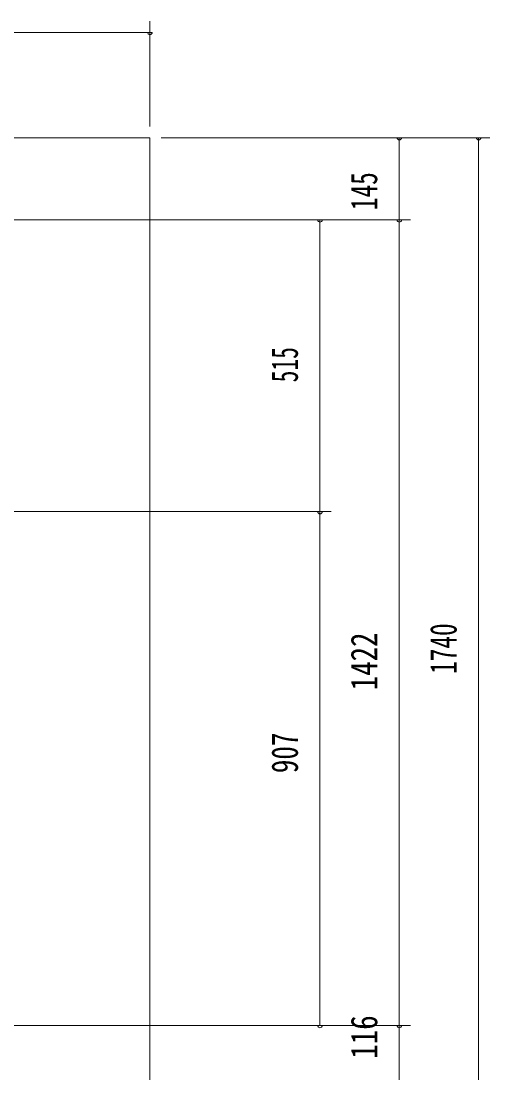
# Model space of a CAD drawing. Units: millimetres, scale not verified. Extents: x -5740 to 5740, y -4020 to 4020.
# Drawn here: x -63 to 764, y -102 to 1755 of the extents above; entities that cross this region are included whole.
import ezdxf
from ezdxf.enums import TextEntityAlignment as Align

# ---------------------------------------------------------------- set-up
doc = ezdxf.new("R2010")
doc.units = ezdxf.units.MM
doc.header["$LTSCALE"] = 10
doc.layers.add('0-E_2ラック-03BODL', color=7, linetype='Continuous', lineweight=18)
doc.layers.add('1-0_2ラック-F寸法', color=3, linetype='Continuous', lineweight=18)
doc.styles.add('ＭＳ ゴシック', font='')
doc.styles.get('ＭＳ ゴシック').set_extended_font_data('MS Gothic')

msp = doc.modelspace()

# ---------------------------------------------------------------- linework, layer by layer
at = {"layer": '0-E_2ラック-03BODL'}
msp.add_lwpolyline([(314.18, -661.08), (164.18, -661.08), (164.18, 1548.73), (-1576.3, 1548.73)], dxfattribs=at)
at = {"layer": '1-0_2ラック-F寸法'}
for p, q in [((164.18, 1754.68), (164.18, 1568.73)), ((164.18, 1734.68), (-695.82, 1734.68)), ((168.18, 1734.68), (160.18, 1734.68)), ((764.18, 1548.73), (184.18, 1548.73)), ((608.18, 1548.73), (600.18, 1548.73)), ((604.18, 1548.73), (604.18, 1183.73)), ((748.18, 1548.73), (740.18, 1548.73)), ((744.18, 1548.73), (744.18, -198.27)), ((624.18, 1403.73), (-1255.45, 1403.73)), ((468.18, 1403.73), (460.18, 1403.73)), ((608.18, 1403.73), (600.18, 1403.73)), ((604.18, 1183.73), (604.18, -198.27)), ((464.18, 948.73), (464.18, -18.27)), ((484.18, 888.73), (-524.44, 888.73)), ((468.18, 888.73), (460.18, 888.73)), ((624.18, -18.27), (-181.85, -18.27)), ((468.18, -18.27), (460.18, -18.27)), ((608.18, -18.27), (600.18, -18.27))]:
    msp.add_line(p, q, dxfattribs=at)
msp.add_lwpolyline([(464.18, 1398.73), (464.18, 1403.73), (464.18, 948.73)], dxfattribs=at)
for centre in [(164.18, 1734.68), (604.18, 1548.73), (744.18, 1548.73), (464.18, 1403.73), (604.18, 1403.73), (464.18, 888.73), (464.18, -18.27), (604.18, -18.27)]:
    msp.add_arc(centre, 4, 180, 0, dxfattribs=at)

# ---------------------------------------------------------------- texts
at = {"layer": '1-0_2ラック-F寸法', "color": 7, "style": 'ＭＳ ゴシック'}
for s, width, p in [('145', 0.7, (579.38, 1420.86)), ('515', 0.65, (439.38, 1116.92)), ('1740', 0.7, (719.38, 602.2)), ('1422', 0.8, (579.38, 573.24)), ('907', 0.75, (439.38, 426.99)), ('116', 0.8, (579.38, -77.08))]:
    msp.add_text(s, height=46.89, rotation=90, dxfattribs=dict(at, width=width)).set_placement(p, align=Align.BOTTOM_LEFT)

doc.saveas('drawing.dxf')
